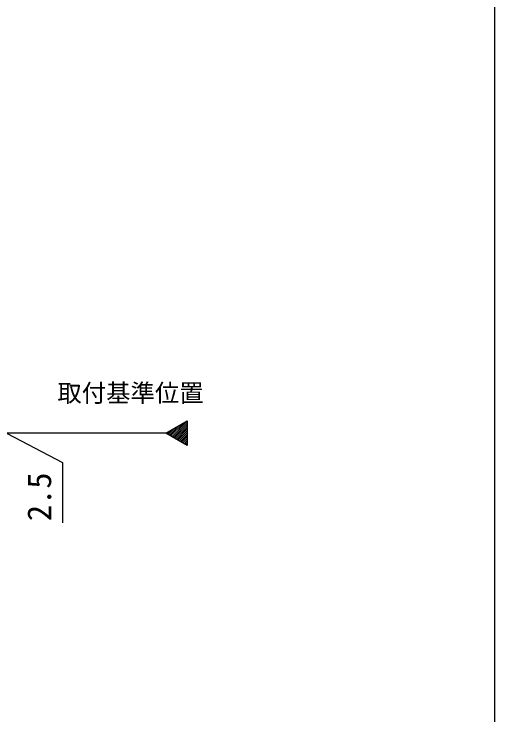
# Model space of a CAD drawing. Units: millimetres, scale not verified. Extents: x -525 to 525, y -783 to 779.
# Drawn here: x 347.6 to 525, y -491.6 to -232.9 of the extents above; entities that cross this region are included whole.
import ezdxf
from ezdxf.enums import TextEntityAlignment as Align

# ---------------------------------------------------------------- set-up
doc = ezdxf.new("R2010")
doc.units = ezdxf.units.MM
doc.header["$LTSCALE"] = 4
for name, color, linetype in [('0-2_USER1', 3, 'Continuous'), ('0-5_YKK_12', 2, 'Continuous'), ('0-8_YKK_D', 6, 'Continuous'), ('0-9_YKK_ZWAK', 7, 'Continuous')]:
    doc.layers.add(name, color=color, linetype=linetype)
doc.styles.add('ＭＳ ゴシック', font='')
doc.styles.get('ＭＳ ゴシック').set_extended_font_data('MS Gothic')

msp = doc.modelspace()

# ---------------------------------------------------------------- linework, layer by layer
at = {"layer": '0-5_YKK_12'}
for p, q in [((404.895, -388.368), (408.454, -384.81)), ((405.344, -388.627), (410.127, -383.844)), ((405.792, -388.886), (411.468, -383.21)), ((406.24, -389.145), (411.468, -383.917)), ((406.689, -389.404), (411.468, -384.624)), ((407.137, -389.662), (411.468, -385.331)), ((403.999, -387.851), (405.108, -386.742)), ((404.447, -388.109), (406.781, -385.776)), ((407.585, -389.921), (411.468, -386.038)), ((408.034, -390.18), (411.468, -386.745)), ((408.482, -390.439), (411.468, -387.453)), ((408.93, -390.698), (411.468, -388.16)), ((409.378, -390.956), (411.468, -388.867)), ((409.827, -391.215), (411.468, -389.574)), ((410.275, -391.474), (411.468, -390.281)), ((410.723, -391.733), (411.468, -390.988)), ((411.172, -391.992), (411.468, -391.695))]:
    msp.add_line(p, q, dxfattribs=at)
msp.add_lwpolyline([(411.468, -392.163), (403.593, -387.616), (411.468, -383.07)], close=True, dxfattribs=at)
msp.add_lwpolyline([(403.593, -387.616), (119.619, -387.616), (-356.311, -387.616)], dxfattribs=at)
at = {"layer": '0-8_YKK_D'}
msp.add_lwpolyline([(342.329, -386.367), (365.404, -398.444), (365.404, -420.672)], dxfattribs=at)
at = {"layer": '0-9_YKK_ZWAK'}
msp.add_lwpolyline([(-525, -782.9), (525, -782.9), (525, 747.1)], dxfattribs=at)

# ---------------------------------------------------------------- texts
at = {"layer": '0-2_USER1', "style": 'ＭＳ ゴシック'}
msp.add_text('取付基準位置', height=6.598, dxfattribs=at).set_placement((363.542, -378.045), align=Align.BOTTOM_LEFT)
at = {"layer": '0-8_YKK_D', "style": 'ＭＳ ゴシック'}
msp.add_text('2.5', height=8.798, rotation=90, dxfattribs=at).set_placement((363.904, -420.058), align=Align.BOTTOM_LEFT)

doc.saveas('drawing.dxf')
